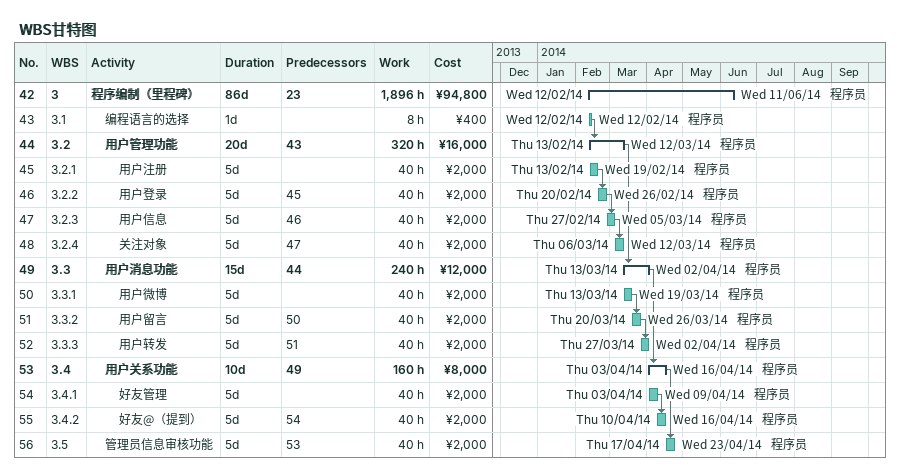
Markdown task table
WBS甘特图

| ID | WBS | Task | Duration | Start | Finish | Predecessors | Resources | Work (h) | Cost (¥) |
|---|---|---|---|---|---|---|---|---|---|
| 42 | 3 | **程序编制（里程碑）** | 86d | 2014-02-12 | 2014-06-11 | 23 | 程序员 | 1896 | 94800 |
| 43 | 3.1 | 编程语言的选择 | 1d | 2014-02-12 | 2014-02-12 |  | 程序员 | 8 | 400 |
| 44 | 3.2 | **用户管理功能** | 20d | 2014-02-13 | 2014-03-12 | 43 | 程序员 | 320 | 16000 |
| 45 | 3.2.1 | 用户注册 | 5d | 2014-02-13 | 2014-02-19 |  | 程序员 | 40 | 2000 |
| 46 | 3.2.2 | 用户登录 | 5d | 2014-02-20 | 2014-02-26 | 45 | 程序员 | 40 | 2000 |
| 47 | 3.2.3 | 用户信息 | 5d | 2014-02-27 | 2014-03-05 | 46 | 程序员 | 40 | 2000 |
| 48 | 3.2.4 | 关注对象 | 5d | 2014-03-06 | 2014-03-12 | 47 | 程序员 | 40 | 2000 |
| 49 | 3.3 | **用户消息功能** | 15d | 2014-03-13 | 2014-04-02 | 44 | 程序员 | 240 | 12000 |
| 50 | 3.3.1 | 用户微博 | 5d | 2014-03-13 | 2014-03-19 |  | 程序员 | 40 | 2000 |
| 51 | 3.3.2 | 用户留言 | 5d | 2014-03-20 | 2014-03-26 | 50 | 程序员 | 40 | 2000 |
| 52 | 3.3.3 | 用户转发 | 5d | 2014-03-27 | 2014-04-02 | 51 | 程序员 | 40 | 2000 |
| 53 | 3.4 | **用户关系功能** | 10d | 2014-04-03 | 2014-04-16 | 49 | 程序员 | 160 | 8000 |
| 54 | 3.4.1 | 好友管理 | 5d | 2014-04-03 | 2014-04-09 |  | 程序员 | 40 | 2000 |
| 55 | 3.4.2 | 好友@（提到） | 5d | 2014-04-10 | 2014-04-16 | 54 | 程序员 | 40 | 2000 |
| 56 | 3.5 | 管理员信息审核功能 | 5d | 2014-04-17 | 2014-04-23 | 53 | 程序员 | 40 | 2000 |
